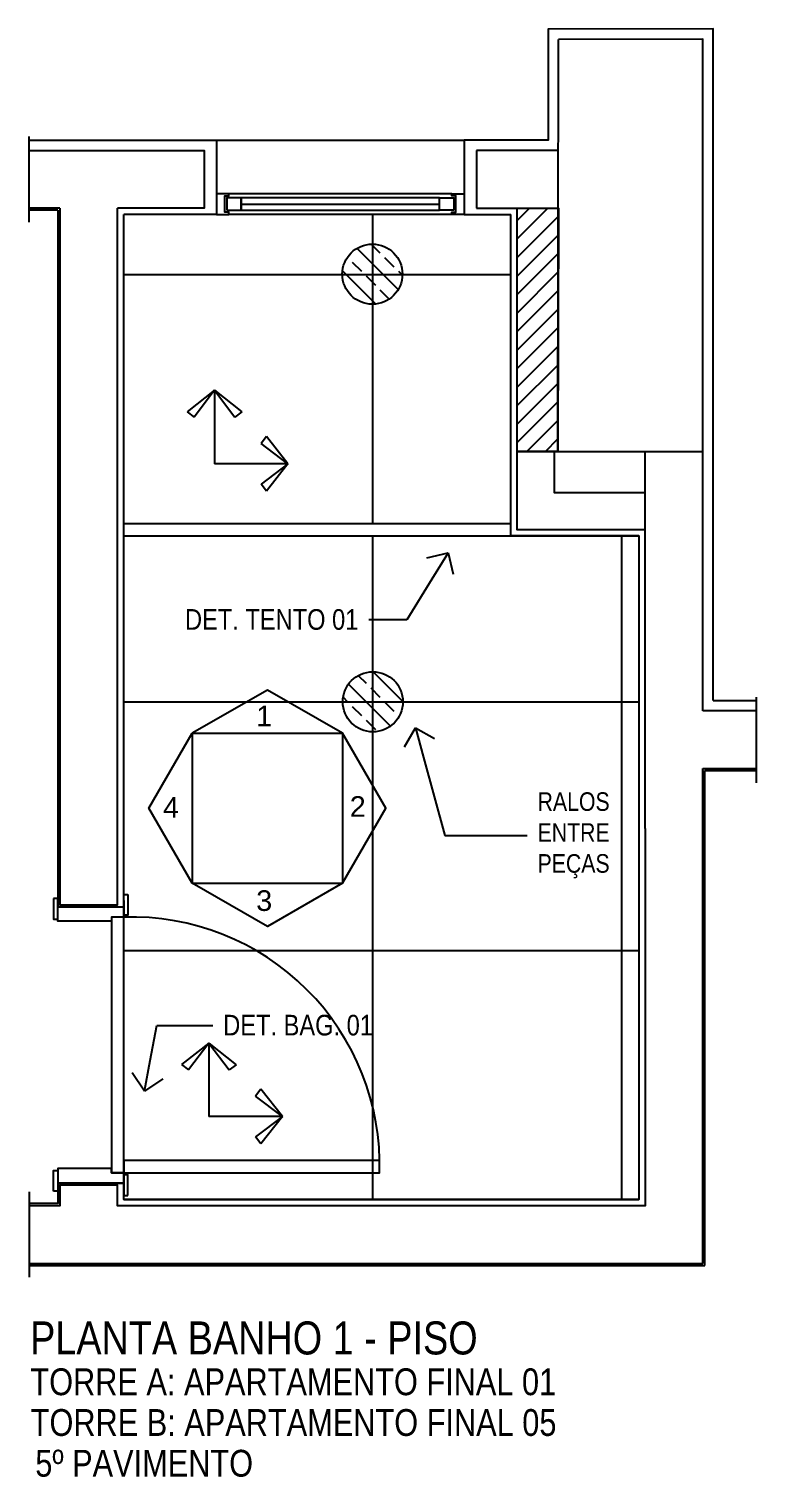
# Model space of a CAD drawing. Header units: metres. Extents: x 3 to 168, y -142 to 28.
# Drawn here: x 63.282 to 65.044, y -58.778 to -55.266 of the extents above; entities that cross this region are included whole.
import ezdxf
from ezdxf import colors
from ezdxf.entities.mleader import LeaderData, LeaderLine
from ezdxf.math import Vec2, Vec3

# ---------------------------------------------------------------- set-up
doc = ezdxf.new("R2010")
doc.units = ezdxf.units.M
doc.linetypes.add('DASHEDX2', pattern=[1.5, 1, -0.5])
for name, color, linetype in [('ARQ-ALV ACAB', 4, 'Continuous'), ('ARQ-ALV OSSO', 5, 'Continuous'), ('ARQ-AUX', 7, 'Continuous'), ('ARQ-AUX1', 1, 'Continuous'), ('ARQ-AUX2', 2, 'Continuous'), ('ARQ-CAX @ 1', 1, 'Continuous'), ('ARQ-CERÂMICA', 7, 'Continuous'), ('ARQ-ENCH', 1, 'Continuous'), ('ARQ-PRJ', 7, 'DASHEDX2'), ('ARQ-SIM', 1, 'Continuous'), ('ARQ-TXT', 2, 'Continuous')]:
    doc.layers.add(name, color=color, linetype=linetype)
doc.styles.add('Adesa', font='ARIALN.TTF')
doc.styles.add('Arial', font='arial.ttf')

# ---------------------------------------------------------------- blocks, each defined once
blk = doc.blocks.new('*U130')
for points in [[(0, 0), (0, 0.62), (-0.03, 0.62), (-0.03, 0)], [(-0.675, 0.01), (-0.625, 0.01), (-0.625, 0), (-0.675, 0)], [(0.055, 0.01), (0.005, 0.01), (0.005, 0), (0.055, 0)], [(-0.665, -0.17), (-0.615, -0.17), (-0.615, -0.16), (-0.665, -0.16)], [(0.045, -0.17), (-0.005, -0.17), (-0.005, -0.16), (0.045, -0.16)]]:
    blk.add_lwpolyline(points, close=True)
for points in [[(-0.66, 0), (-0.62, 0), (-0.62, -0.03), (-0.61, -0.03), (-0.61, -0.16), (-0.645, -0.16), (-0.645, 0)], [(0.04, 0), (0, 0), (0, -0.03), (-0.01, -0.03), (-0.01, -0.16), (0.025, -0.16), (0.025, 0)]]:
    blk.add_lwpolyline(points)
at = {"layer": 'ARQ-PRJ'}
blk.add_arc((-0.0179, 0.0179), 0.6024, 88.2986, 181.7014, dxfattribs=at)
blk = doc.blocks.new('*U22')
at = {"color": 0, "linetype": 'ByBlock', "ltscale": 0.5}
for points in [[(0.02, -0.045), (0.02, -0.045), (0.02, -0.045), (0.02, -0.045), (0.02, -0.045), (0.02, -0.045), (0.02, -0.045), (0.02, -0.045), (0.02, -0.045), (0.03, -0.045), (0.03, -0.05), (0, -0.05), (0, 0), (0.03, 0), (0.03, -0.005), (0.02, -0.005), (0.02, -0.045)], [(0.58, -0.045), (0.58, -0.045), (0.58, -0.045), (0.58, -0.045), (0.58, -0.045), (0.58, -0.045), (0.58, -0.045), (0.58, -0.045), (0.58, -0.045), (0.57, -0.045), (0.57, -0.05), (0.6, -0.05), (0.6, 0), (0.57, 0), (0.57, -0.005), (0.58, -0.005), (0.58, -0.045)], [(0.025, -0.01), (0.06, -0.01), (0.06, -0.04), (0.025, -0.04)], [(0.575, -0.01), (0.54, -0.01), (0.54, -0.04), (0.575, -0.04)]]:
    blk.add_lwpolyline(points, close=True, dxfattribs=at)
at = {"color": 8, "linetype": 'ByBlock', "ltscale": 0.5}
for points in [[(0.57, 0), (0.03, 0)], [(0.57, -0.05), (0.03, -0.05)]]:
    blk.add_lwpolyline(points, dxfattribs=at)
at = {"color": 7, "linetype": 'ByBlock', "ltscale": 0.5}
blk.add_lwpolyline([(0.54, -0.01), (0.54, -0.04), (0.06, -0.04), (0.06, -0.01)], close=True, dxfattribs=at)
blk.add_lwpolyline([(0.06, -0.025), (0.54, -0.025)], dxfattribs=at)
blk = doc.blocks.new('VISTA')
at = {"layer": 'ARQ-SIM'}
blk.add_lwpolyline([(-0.00525, -0.00909), (-0.00525, 0.00909), (0, 0)], close=True, dxfattribs=at)
at = {"layer": 'ARQ-SIM', "color": 5, "style": 'Adesa'}
blk.add_attdef('4', (-0.0019, -0.00135), '', height=0.0025, rotation=90, dxfattribs=at)
blk = doc.blocks.new('_Open90')
at = {"color": 0, "linetype": 'ByBlock', "lineweight": -2}
for p, q in [((-0.5, 0.5), (0, 0)), ((0, 0), (-1, 0)), ((0, 0), (-0.5, -0.5))]:
    blk.add_line(p, q, dxfattribs=at)
blk = doc.blocks.new('Seta para pag.piso')
for p, q in [((0, 0.1126), (-0.0418, 0.0796)), ((0, 0.1126), (-0.0312, 0.0715)), ((0, 0.1126), (0, 0)), ((0, 0.1126), (0.0418, 0.0795)), ((0, 0.1126), (0.0312, 0.0715)), ((-0.0418, 0.0796), (-0.0312, 0.0715)), ((0.0418, 0.0795), (0.0312, 0.0715)), ((-0.1126, 0), (-0.0795, 0.0418)), ((-0.1126, 0), (-0.0715, 0.0312)), ((-0.0795, 0.0418), (-0.0715, 0.0312)), ((-0.1126, 0), (0, 0)), ((-0.1126, 0), (-0.0796, -0.0418)), ((-0.1126, 0), (-0.0715, -0.0312)), ((-0.0796, -0.0418), (-0.0715, -0.0312))]:
    blk.add_line(p, q)
blk = doc.blocks.new('PL RALO')
at = {"layer": 'ARQ-AUX2'}
h = blk.add_hatch(dxfattribs=at)
h.set_pattern_fill('BRASS', color=8, scale=0.01, angle=315)
h.set_pattern_definition([(315, (-278.116365, 1040.018154), (0.0449012806, 0.0449012806), []), (315, (-278.093914, 1040.040605), (0.0449012806, 0.0449012806), [0.03175, -0.015875])])
edge = h.paths.add_edge_path()
edge.add_arc((0, 0), 0.0729, 270, 630)
blk.add_circle((0, 0), 0.0729, dxfattribs=at)
blk = doc.blocks.new('AREAS MOLHADAS')
at = {"layer": 'ARQ-CERÂMICA'}
h = blk.add_hatch(dxfattribs=at)
h.set_pattern_fill('NET', color=256, scale=0.19)
h.set_pattern_definition([(0, (63.5115, -56.4654), (0, 0.60325), []), (90, (63.5115, -56.4654), (-0.60325, 4e-17), [])])
h.paths.add_polyline_path([(64.4499, -55.7156), (64.3364, -55.7156), (64.3064, -55.7156), (63.7664, -55.7156), (63.7364, -55.7156), (63.5115, -55.7157), (63.5115, -56.4654), (64.4499, -56.4653)])
h = blk.add_hatch(dxfattribs=at)
h.set_pattern_fill('NET', color=256, scale=0.19)
h.set_pattern_definition([(0, (63.5115, -58.10484), (0, 0.60325), []), (90, (63.5115, -58.10484), (-0.60325, 4e-17), [])])
h.paths.add_polyline_path([(63.5115, -56.4954), (64.7599, -56.4954), (64.7599, -58.1048), (63.5115, -58.1048)])
at = {"layer": 'ARQ-ENCH'}
h = blk.add_hatch(dxfattribs=at)
h.set_pattern_fill('ANSI31', color=256, scale=0.01)
h.set_pattern_definition([(45, (93.515382, -58.29045), (-0.02245064, 0.02245064), [])])
h.paths.add_polyline_path([(64.4649, -55.7007), (64.5649, -55.7007), (64.5636, -56.2904), (64.4649, -56.2904)])
at = {"layer": 'ARQ-ALV ACAB'}
for points, elevation in [([(64.9399, -56.3154), (64.9399, -55.4558), (64.9399, -55.4558), (64.9399, -55.266), (64.5399, -55.2662), (64.5399, -55.5357), (64.3364, -55.5357), (64.3364, -55.7156), (64.4499, -55.7156)], 0), ([(63.2819, -55.5357), (63.7364, -55.5356), (63.7364, -55.7156), (63.5115, -55.7157)], -0.0001), ([(63.3515, -55.7057), (63.2819, -55.7057)], -0.0001), ([(64.7599, -56.4954), (64.4499, -56.4954), (64.4499, -55.7156)], 0), ([(64.9399, -56.8944), (64.9399, -56.3154)], 0), ([(64.9399, -56.3154), (64.9399, -56.3154)], 0), ([(64.7599, -56.4954), (64.7599, -58.1048), (63.5115, -58.1048), (63.5115, -58.0648), (63.3515, -58.0648), (63.3515, -58.1148), (63.282, -58.1148)], 0), ([(64.9399, -56.8944), (65.0438, -56.8945)], 0), ([(64.9199, -57.0646), (65.0438, -57.0646)], 0), ([(64.9199, -58.2648), (64.9199, -57.0646)], 0), ([(63.282, -58.2649), (64.9199, -58.2648)], 0)]:
    blk.add_lwpolyline(points, dxfattribs=dict(at, elevation=elevation))
blk.add_lwpolyline([(63.3515, -55.7057), (63.3515, -57.3948), (63.5115, -57.3948), (63.5115, -55.7157)], dxfattribs=at)
at = {"layer": 'ARQ-ALV OSSO'}
for p, q in [((64.5636, -56.2904), (64.5649, -55.2912)), ((64.5649, -55.5607), (64.3664, -55.5607)), ((64.3664, -55.5607), (64.3664, -55.7007)), ((64.3664, -55.7007), (64.4505, -55.7007)), ((64.4505, -55.7007), (64.5649, -55.7007))]:
    blk.add_line(p, q, dxfattribs=at)
for points, elevation in [([(64.9149, -56.2904), (64.9149, -55.431), (64.9149, -55.431), (64.9149, -55.291), (64.5649, -55.2912)], 0), ([(64.7314, -55.2912), (64.7314, -55.2912)], 0), ([(63.2819, -55.5607), (63.7064, -55.5606), (63.7064, -55.7006), (63.4965, -55.7007)], -0.0001), ([(63.3565, -55.7007), (63.2819, -55.7007)], -0.0001), ([(64.7749, -56.4804), (64.4649, -56.4804), (64.4649, -56.2904), (64.9149, -56.2904)], 0), ([(64.5549, -56.2904), (64.5549, -56.3804), (64.5549, -56.3904), (64.7749, -56.3904)], 0), ([(64.7749, -57.2048), (64.7749, -56.2904)], 0), ([(64.9149, -56.9194), (64.9149, -56.2904)], 0), ([(65.0438, -56.9195), (64.9149, -56.9194)], 0), ([(64.9149, -57.0596), (65.0438, -57.0596)], 0), ([(64.9149, -58.2598), (64.9149, -57.0596)], 0), ([(64.7749, -57.2048), (64.7749, -58.1198), (63.4965, -58.1198), (63.4965, -58.0698), (63.3565, -58.0698), (63.3565, -58.1198), (63.282, -58.1198)], 0), ([(63.282, -58.2599), (64.9149, -58.2598)], 0)]:
    blk.add_lwpolyline(points, dxfattribs=dict(at, elevation=elevation))
blk.add_lwpolyline([(63.3565, -55.7007), (63.3565, -57.3898), (63.4965, -57.3898), (63.4965, -55.7007)], dxfattribs=at)
at = {"layer": 'ARQ-AUX'}
for points, elevation in [([(63.2819, -55.527), (63.2819, -55.7344)], -0.0001), ([(63.7364, -55.5356), (64.3364, -55.5357)], 0)]:
    blk.add_lwpolyline(points, dxfattribs=dict(at, elevation=elevation))
for points in [[(65.0438, -56.8868), (65.0438, -57.094)], [(63.282, -58.0862), (63.282, -58.2935)]]:
    blk.add_lwpolyline(points, dxfattribs=at)
at = {"layer": 'ARQ-AUX1'}
blk.add_lwpolyline([(64.9149, -55.2912), (64.9149, -55.2912)], close=True, dxfattribs=at)
for points in [[(63.5115, -56.4654), (64.4499, -56.4653)], [(63.5115, -56.4954), (64.4499, -56.4954)]]:
    blk.add_lwpolyline(points, dxfattribs=at)
at = {"layer": 'ARQ-AUX1', "elevation": 0}
blk.add_lwpolyline([(63.5115, -57.4198), (63.4815, -57.4198), (63.4815, -58.0398), (63.5115, -58.0398)], close=True, dxfattribs=at)
at = {"layer": 'ARQ-CERÂMICA'}
blk.add_lwpolyline([(63.5115, -56.4954), (64.7599, -56.4954), (64.7599, -58.1048), (63.5115, -58.1048)], close=True, dxfattribs=at)
at = {"layer": 'ARQ-ENCH'}
blk.add_lwpolyline([(64.4649, -55.7007), (64.5649, -55.7007), (64.5636, -56.2904), (64.4649, -56.2904)], close=True, dxfattribs=at)
at = {"layer": 'ARQ-CAX @ 1', "xscale": -1, "rotation": 180}
blk.add_blockref('*U22', (63.7364, -55.7156, 0), dxfattribs=at)
at = {"layer": 'ARQ-CAX @ 1', "rotation": 270}
blk.add_blockref('*U130', (63.5115, -58.0398, 0), dxfattribs=at)
at = {"layer": 'ARQ-CERÂMICA'}
for p in [(64.1141, -55.8606), (64.1152, -56.8977)]:
    blk.add_blockref('PL RALO', p, dxfattribs=at)
at = {"layer": 'ARQ-CERÂMICA', "xscale": 1.58230973583663, "yscale": 1.58230973583663, "zscale": 1.58230973583663, "rotation": 270}
for p in [(63.7314, -56.3205), (63.7179, -57.9036)]:
    blk.add_blockref('Seta para pag.piso', p, dxfattribs=at)
at = {"layer": 'ARQ-SIM', "ltscale": 0.03}
ref = blk.add_blockref('VISTA', (63.8595, -56.8692), dxfattribs=dict(at, xscale=-20.00000000011565, yscale=20.00000000011565, zscale=20.00000000011565, rotation=270))
ref.add_attrib('4', '1', (63.8325, -56.9571), dxfattribs={"color": 3, "height": 0.05, "style": 'Arial'})
ref = blk.add_blockref('VISTA', (63.5727, -57.156), dxfattribs=dict(at, xscale=20.00000000011565, yscale=20.00000000011565, zscale=20.00000000011565, rotation=180))
ref.add_attrib('4', '4', (63.6066, -57.179), dxfattribs={"color": 3, "height": 0.05, "style": 'Arial'})
ref = blk.add_blockref('VISTA', (64.1464, -57.156), dxfattribs=dict(at, xscale=-20.00000000011565, yscale=20.00000000011565, zscale=20.00000000011565, rotation=180))
ref.add_attrib('4', '2', (64.0592, -57.1766), dxfattribs={"color": 3, "height": 0.05, "style": 'Arial'})
ref = blk.add_blockref('VISTA', (63.8595, -57.4429), dxfattribs=dict(at, xscale=20.00000000011565, yscale=20.00000000011565, zscale=20.00000000011565, rotation=270))
ref.add_attrib('4', '3', (63.8325, -57.4049), dxfattribs={"color": 3, "height": 0.05, "style": 'Arial'})
at = {"layer": 'ARQ-TXT', "ltscale": 0.5, "style": 'Adesa'}
blk.add_text('PLANTA BANHO 1 - PISO', height=0.08, dxfattribs=at).set_placement((63.2846, -58.4805, 0))
at = {"layer": 'ARQ-TXT', "style": 'Adesa'}
for s, p in [('TORRE A: APARTAMENTO FINAL 01', (63.2853, -58.5793, 108.9697)), ('TORRE B: APARTAMENTO FINAL 05', (63.286, -58.6781, 217.9394)), ('5º PAVIMENTO', (63.2972, -58.7769, 326.909))]:
    blk.add_text(s, height=0.065, dxfattribs=at).set_placement(p)
at = {"layer": 'ARQ-SIM'}
ml = blk.add_multileader_mtext('Standard', dxfattribs=at)
ml.set_content('DET. TENTO 01', color=2, style='Adesa')
ml.set_leader_properties(color=256)
ml.set_arrow_properties(name='OPEN90')
ml.build(insert=Vec2(0, 0))
ml.multileader.update_dxf_attribs({"text_left_attachment_type": 2, "text_right_attachment_type": 2, "dogleg_length": 0.2, "arrow_head_size": 0.075})
ctx = ml.context
ctx.base_point, ctx.char_height, ctx.arrow_head_size, ctx.landing_gap_size, ctx.plane_origin = Vec3(63.6499, -56.6989), 0.05, 0.075, 0.025, Vec3(64.2845, -56.6955)
ctx.left_attachment, ctx.right_attachment, ctx.text_align_type = 2, 2, 2
notes = []
notes.append((ctx, [(0, (1, 1, 0), (64.1973, -56.6989), (-1, 0), 0.0921, [(0, [(64.2976, -56.5366)], 0, [])])]))
ctx.mtext.insert, ctx.mtext.alignment, ctx.mtext.flow_direction = Vec3(64.0801, -56.673), 3, 5
ml = blk.add_multileader_mtext('Standard', dxfattribs=at)
ml.set_content('RALOS ENTRE PEÇAS', color=2, style='Adesa')
ml.set_leader_properties(color=256)
ml.set_arrow_properties(name='OPEN90')
ml.build(insert=Vec2(0, 0))
ml.multileader.update_dxf_attribs({"text_left_attachment_type": 2, "text_right_attachment_type": 2, "dogleg_length": 0.2, "arrow_head_size": 0.075})
ctx = ml.context
ctx.base_point, ctx.char_height, ctx.arrow_head_size, ctx.landing_gap_size, ctx.plane_origin = Vec3(64.4894, -57.2219), 0.045, 0.075, 0.025, Vec3(65.099, -57.216)
ctx.left_attachment, ctx.right_attachment = 2, 2
notes.append((ctx, [(0, (1, 1, 0), (64.2894, -57.2219), (1, 0), 0.2, [(0, [(64.2182, -56.9607)], 0, [])])]))
ctx.mtext.insert, ctx.mtext.width, ctx.mtext.flow_direction = Vec3(64.5144, -57.1172), 0.142536, 5
ml = blk.add_multileader_mtext('Standard', dxfattribs=at)
ml.set_content('DET. BAG. 01', color=2, style='Adesa')
ml.set_leader_properties(color=256)
ml.set_arrow_properties(name='OPEN90')
ml.build(insert=Vec2(0, 0))
ml.multileader.update_dxf_attribs({"text_left_attachment_type": 2, "text_right_attachment_type": 2, "dogleg_length": 0.2, "arrow_head_size": 0.075})
ctx = ml.context
ctx.base_point, ctx.char_height, ctx.arrow_head_size, ctx.landing_gap_size, ctx.plane_origin = Vec3(63.7276, -57.6827), 0.05, 0.075, 0.025, Vec3(63.5495, -57.9678)
ctx.left_attachment, ctx.right_attachment = 2, 2
notes.append((ctx, [(1, (1, 1, 0), (63.5918, -57.6827), (1, 0), 0.1358, [(0, [(63.5621, -57.8417)], 0, [])])]))
ctx.mtext.insert, ctx.mtext.flow_direction = Vec3(63.7526, -57.6569), 5
for ctx, leaders in notes:
    for number, flags, end, landing, length, lines in leaders:
        leader = LeaderData()
        leader.index, (leader.has_last_leader_line, leader.has_dogleg_vector, leader.attachment_direction) = number, flags
        leader.last_leader_point, leader.dogleg_vector, leader.dogleg_length = Vec3(end), Vec3(landing), length
        for number, points, colour, breaks in lines:
            line = LeaderLine()
            line.index, line.vertices, line.color, line.breaks = number, Vec3.list(points), colors.encode_raw_color(colour), breaks
            leader.lines.append(line)
        ctx.leaders.append(leader)

msp = doc.modelspace()

# ---------------------------------------------------------------- block references
msp.add_blockref('AREAS MOLHADAS', (0, 0))

doc.saveas('drawing.dxf')
